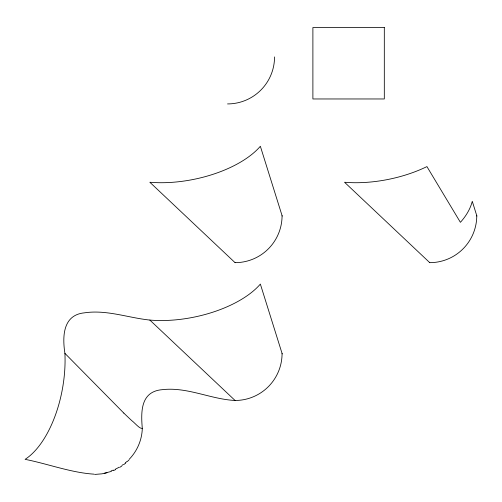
<?xml version="1.0" encoding="UTF-8"?>
<svg xmlns="http://www.w3.org/2000/svg" width="502" height="502" viewBox="0 0 502 502"><rect width="100%" height="100%" fill="white"/><g stroke="black" fill="none" stroke-linecap="round" stroke-linejoin="round"><path stroke-width="0.75" d="M282.074 353.471A47.006 47.006 0 0 1 235.068 400.477C210.539 399.241 187.359 386.791 162.46 389.652C140.485 391.347 140.874 411.728 142.304 428.52C139.136 428.582 134.806 422.797 131.712 420.588A154.44 10.937 48.8 0 1 123.806 413.077M94.119 474.164C71.19 472.727 47.859 463.842 25.1 459.343A83.922 41.804 -79.8 0 0 64.909 353.358C62.336 336.647 62.744 314.942 84.399 312.84C106.556 309.514 128.041 317.791 149.847 320.069A83.922 40.185 -11.6 0 0 260.356 284.082L282.206 353.885M127.401 461.501L129.114 459.794M123.73 464.626L125.607 463.114M119.777 467.343L121.785 466.038M113.483 470.569L115.617 469.608M111.325 471.416L102.069 473.825L94.796 474.434M104.215 473.417L106.957 472.752M429.743 262.646L344.541 182.251A83.922 40.185 -11.6 0 0 426.932 166.595L460.397 222.323A53.833 37.292 -26.8 0 0 472.275 201.308L476.894 216.073M235.055 262.646L149.847 182.251A83.922 40.185 -11.6 0 0 260.356 146.264L282.206 216.073M149.847 320.069L235.055 400.464M123.818 413.096L64.909 353.358M476.768 215.659A47.006 47.006 0 0 1 429.762 262.665M142.304 428.52A47.006 46.73 0 0 1 129.365 459.123M126.88 461.533A47.006 46.73 0 0 1 125.305 462.894M123.115 464.588A47.006 46.73 0 0 1 121.992 465.385M119.081 467.224A47.006 46.73 0 0 1 115.454 469.125M113.301 470.079A47.006 46.73 0 0 1 111.105 470.92M282.074 215.659A47.006 47.006 0 0 1 235.068 262.665M274.544 56.921A47.006 47.006 0 0 1 227.544 103.927M384.312 27.541L312.89 27.541L312.89 98.963L384.312 98.963L384.312 27.541"/></g></svg>
